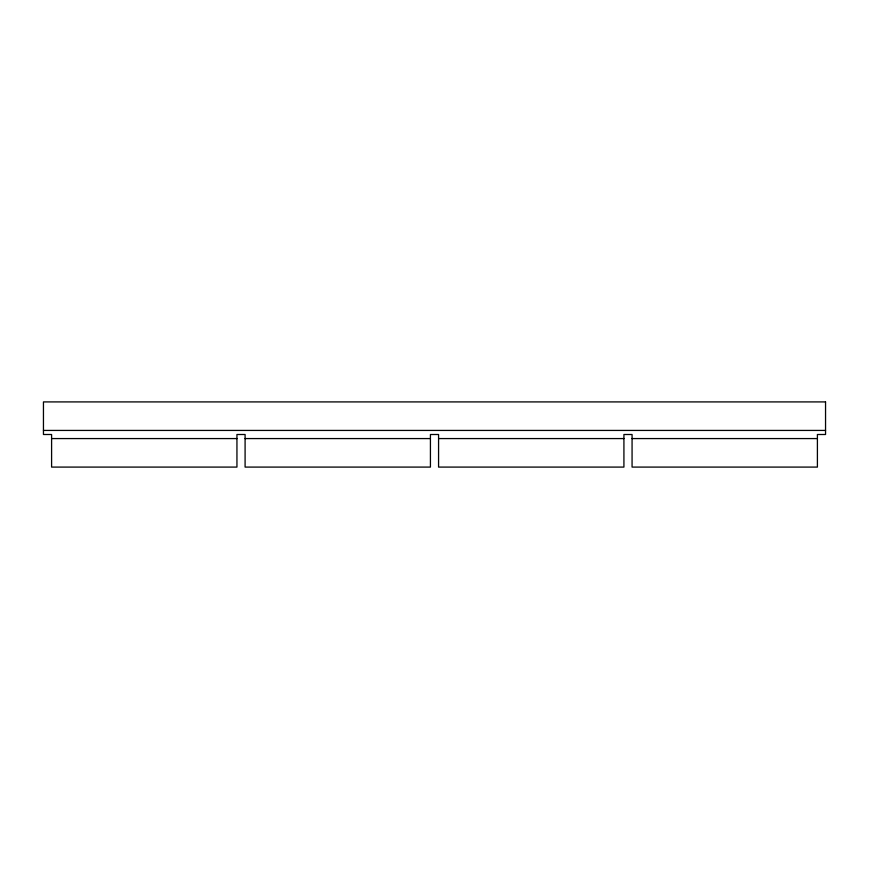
<?xml version="1.0" encoding="UTF-8"?>
<svg xmlns="http://www.w3.org/2000/svg" width="869" height="869" viewBox="0 0 869 869"><rect width="100%" height="100%" fill="white"/><g stroke="black" fill="none" stroke-linecap="round" stroke-linejoin="round"><path stroke-width="1.3" d="M43.45 430.427L825.55 430.427M51.597 438.573L236.944 438.573M245.091 438.573L430.427 438.573M438.573 438.573L623.92 438.573M632.067 438.573L817.403 438.573M825.55 401.912L43.45 401.912L43.45 434.5L51.597 434.5L51.597 467.087L236.944 467.087L236.944 434.5L245.091 434.5L245.091 467.087L430.427 467.087L430.427 434.5L438.573 434.5L438.573 467.087L623.92 467.087L623.92 434.5L632.067 434.5L632.067 467.087L817.403 467.087L817.403 434.5L825.55 434.5L825.55 401.912"/></g></svg>
